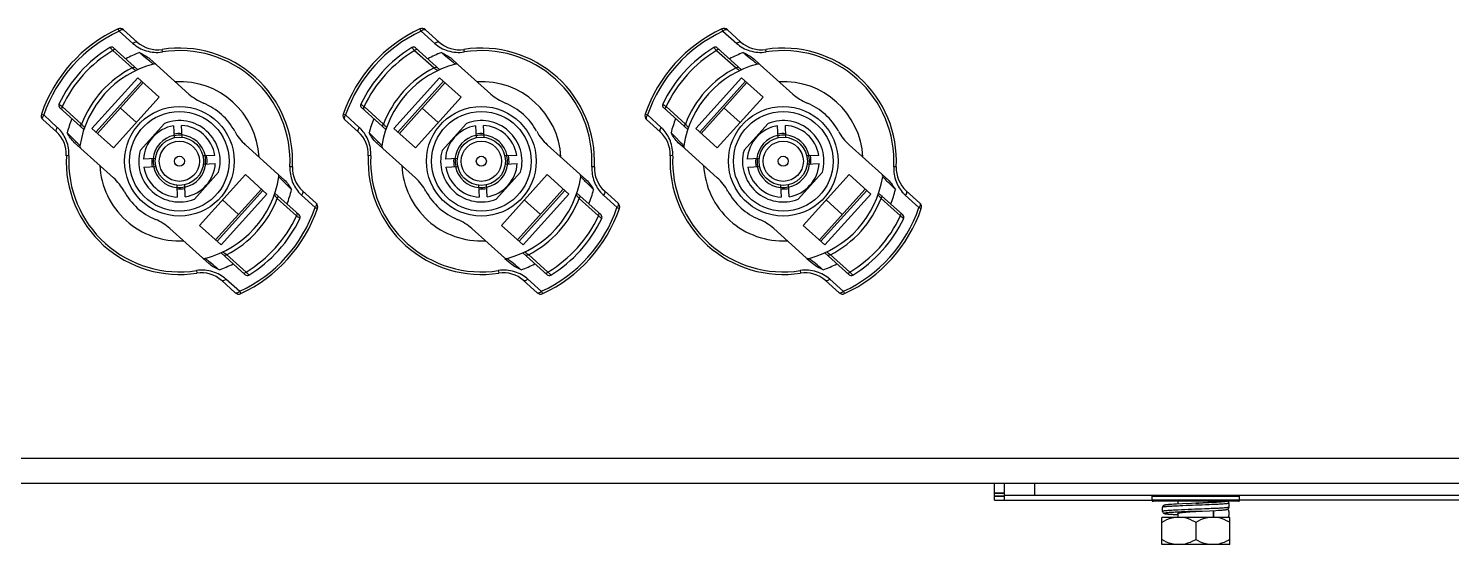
# Model space of a CAD drawing. Header units: millimetres. Extents: x 10297564 to 11610295, y -9287743 to -8409454.
# Drawn here: x 10485332 to 10488169, y -9077840 to -9076811 of the extents above; entities that cross this region are included whole.
import ezdxf

# ---------------------------------------------------------------- set-up
doc = ezdxf.new("R2010")
doc.units = ezdxf.units.MM
doc.header["$LTSCALE"] = 100
doc.layers.add('-0', color=7, linetype='Continuous')

# ---------------------------------------------------------------- blocks, each defined once
blk = doc.blocks.new('인버터 외형도')
at = {"layer": '-0', "linetype": 'Continuous'}
for p, q in [((87278.8, 53531), (87277.3, 53534.4)), ((87278.8, 53531), (87299.5, 53512.7)), ((87305.9, 53514.8), (87285.5, 53533.1)), ((87730.3, 53531), (87728.7, 53534.4)), ((87730.3, 53531), (87750.9, 53512.7)), ((87757.3, 53514.8), (87736.9, 53533.1)), ((88181.8, 53531), (88180.2, 53534.4)), ((88181.8, 53531), (88202.4, 53512.7)), ((88208.8, 53514.8), (88188.4, 53533.1)), ((87269.3, 53502.1), (87298.5, 53476.1)), ((87306.8, 53473.4), (87270.5, 53506.1)), ((87343.6, 53500), (87343, 53503.7)), ((87720.8, 53502.1), (87750, 53476.1)), ((87758.3, 53473.4), (87722, 53506.1)), ((87795.1, 53500), (87794.5, 53503.7)), ((88172.3, 53502.1), (88201.5, 53476.1)), ((88209.7, 53473.4), (88173.4, 53506.1)), ((88246.5, 53500), (88246, 53503.7)), ((87333.6, 53481.7), (87324.9, 53489.5)), ((87334.6, 53480.8), (87383.3, 53437)), ((87785.1, 53481.7), (87776.4, 53489.5)), ((87786, 53480.8), (87834.7, 53437)), ((88236.6, 53481.7), (88227.9, 53489.5)), ((88237.5, 53480.8), (88286.2, 53437)), ((87306.6, 53461.4), (87238.1, 53385.4)), ((87306.6, 53461.4), (87338.9, 53432.3)), ((87758.1, 53461.4), (87689.6, 53385.4)), ((87758.1, 53461.4), (87790.4, 53432.3)), ((88209.6, 53461.4), (88141.1, 53385.4)), ((88209.6, 53461.4), (88241.9, 53432.3)), ((87312.6, 53456), (87244.1, 53380)), ((87314.9, 53454), (87246.4, 53377.9)), ((87764.1, 53456), (87695.6, 53380)), ((87766.4, 53454), (87697.9, 53377.9)), ((88215.5, 53456), (88147.1, 53380)), ((88217.8, 53454), (88149.4, 53377.9)), ((87226.2, 53384), (87189.9, 53416.6)), ((87222.7, 53391.9), (87193.8, 53418.2)), ((87338.9, 53432.3), (87270.5, 53356.3)), ((87677.7, 53384), (87641.4, 53416.6)), ((87674.2, 53391.9), (87645.2, 53418.2)), ((87790.4, 53432.3), (87721.9, 53356.3)), ((88129.2, 53384), (88092.9, 53416.6)), ((88125.6, 53391.9), (88096.7, 53418.2)), ((88241.9, 53432.3), (88173.4, 53356.3)), ((87162.5, 53407), (87166.1, 53405.8)), ((87164.6, 53398.9), (87185, 53380.5)), ((87186.4, 53387.1), (87166.1, 53405.8)), ((87280.7, 53415.9), (87304.7, 53394.3)), ((87614, 53407), (87617.6, 53405.8)), ((87616.1, 53398.9), (87636.5, 53380.5)), ((87637.9, 53387.1), (87617.6, 53405.8)), ((87732.1, 53415.9), (87756.2, 53394.3)), ((88065.5, 53407), (88069, 53405.8)), ((88067.6, 53398.9), (88088, 53380.5)), ((88089.4, 53387.1), (88069, 53405.8)), ((88183.6, 53415.9), (88207.6, 53394.3)), ((87270.5, 53356.3), (87238.1, 53385.4)), ((87310.3, 53352.7), (87346.7, 53393.1)), ((87360.2, 53389.4), (87361.2, 53371.4)), ((87373.2, 53372), (87372.2, 53390.1)), ((87721.9, 53356.3), (87689.6, 53385.4)), ((87761.8, 53352.7), (87798.1, 53393.1)), ((87811.7, 53389.4), (87812.6, 53371.4)), ((87824.6, 53372), (87823.7, 53390.1)), ((88173.4, 53356.3), (88141.1, 53385.4)), ((88213.2, 53352.7), (88249.6, 53393.1)), ((88263.1, 53389.4), (88264.1, 53371.4)), ((88276.1, 53372), (88275.2, 53390.1)), ((87220.8, 53356.5), (87212.1, 53364.2)), ((87221.8, 53355.6), (87270.5, 53311.7)), ((87516.3, 53317.2), (87467.6, 53361.1)), ((87672.2, 53356.5), (87663.6, 53364.2)), ((87673.2, 53355.6), (87721.9, 53311.7)), ((87967.7, 53317.2), (87919, 53361.1)), ((88123.7, 53356.5), (88115.1, 53364.2)), ((88124.7, 53355.6), (88173.4, 53311.7)), ((88419.2, 53317.2), (88370.5, 53361.1)), ((87203.7, 53344.6), (87199.9, 53344.8)), ((87333.4, 53340.6), (87315.4, 53339.6)), ((87422, 53345.2), (87404, 53344.3)), ((87404.6, 53332.2), (87422.7, 53333.2)), ((87655.1, 53344.6), (87651.4, 53344.8)), ((87784.9, 53340.6), (87766.8, 53339.6)), ((87873.5, 53345.2), (87855.4, 53344.3)), ((87856.1, 53332.2), (87874.1, 53333.2)), ((88106.6, 53344.6), (88102.9, 53344.8)), ((88236.4, 53340.6), (88218.3, 53339.6)), ((88325, 53345.2), (88306.9, 53344.3)), ((88307.5, 53332.2), (88325.6, 53333.2)), ((87316, 53327.6), (87334.1, 53328.5)), ((87427.7, 53320.1), (87391.4, 53279.7)), ((87399.1, 53240.5), (87467.6, 53316.5)), ((87467.6, 53316.5), (87499.9, 53287.4)), ((87517.3, 53316.3), (87525.9, 53308.5)), ((87538.1, 53328), (87534.4, 53328.2)), ((87767.5, 53327.6), (87785.5, 53328.5)), ((87879.2, 53320.1), (87842.8, 53279.7)), ((87850.6, 53240.5), (87919, 53316.5)), ((87919, 53316.5), (87951.4, 53287.4)), ((87968.7, 53316.3), (87977.4, 53308.5)), ((87989.6, 53328), (87985.8, 53328.2)), ((88218.9, 53327.6), (88237, 53328.5)), ((88330.7, 53320.1), (88294.3, 53279.7)), ((88302, 53240.5), (88370.5, 53316.5)), ((88370.5, 53316.5), (88402.8, 53287.4)), ((88420.2, 53316.3), (88428.8, 53308.5)), ((88441, 53328), (88437.3, 53328.2)), ((87364.9, 53300.8), (87365.8, 53282.7)), ((87377.8, 53283.4), (87376.9, 53301.4)), ((87423.1, 53218.8), (87491.6, 53294.9)), ((87425.4, 53216.7), (87493.9, 53292.8)), ((87573.4, 53273.9), (87553, 53292.2)), ((87816.3, 53300.8), (87817.3, 53282.7)), ((87829.3, 53283.4), (87828.3, 53301.4)), ((87874.6, 53218.8), (87943.1, 53294.9)), ((87876.9, 53216.7), (87945.4, 53292.8)), ((88024.9, 53273.9), (88004.5, 53292.2)), ((88267.8, 53300.8), (88268.7, 53282.7)), ((88280.8, 53283.4), (88279.8, 53301.4)), ((88326.1, 53218.8), (88394.5, 53294.9)), ((88328.4, 53216.7), (88396.8, 53292.8)), ((88476.4, 53273.9), (88455.9, 53292.2)), ((87499.9, 53287.4), (87431.4, 53211.4)), ((87457.4, 53256.8), (87433.3, 53278.5)), ((87548.1, 53256.2), (87511.8, 53288.8)), ((87515.3, 53280.9), (87544.3, 53254.6)), ((87551.6, 53285.6), (87571.9, 53267)), ((87951.4, 53287.4), (87882.9, 53211.4)), ((87908.8, 53256.8), (87884.8, 53278.5)), ((87999.6, 53256.2), (87963.3, 53288.8)), ((87966.8, 53280.9), (87995.7, 53254.6)), ((88003.1, 53285.6), (88023.4, 53267)), ((88402.8, 53287.4), (88334.4, 53211.4)), ((88360.3, 53256.8), (88336.3, 53278.5)), ((88451, 53256.2), (88414.7, 53288.8)), ((88418.3, 53280.9), (88447.2, 53254.6)), ((88454.5, 53285.6), (88474.9, 53267)), ((87354.8, 53235.8), (87403.5, 53192)), ((87431.4, 53211.4), (87399.1, 53240.5)), ((87806.2, 53235.8), (87855, 53192)), ((87882.9, 53211.4), (87850.6, 53240.5)), ((88257.7, 53235.8), (88306.4, 53192)), ((88334.4, 53211.4), (88302, 53240.5)), ((87404.4, 53191.1), (87413.1, 53183.3)), ((87467.5, 53166.7), (87431.2, 53199.4)), ((87468.7, 53170.7), (87439.5, 53196.7)), ((87855.9, 53191.1), (87864.6, 53183.3)), ((87919, 53166.7), (87882.7, 53199.4)), ((87920.2, 53170.7), (87891, 53196.7)), ((88307.3, 53191.1), (88316.1, 53183.3)), ((88370.5, 53166.7), (88334.2, 53199.4)), ((88371.6, 53170.7), (88342.4, 53196.7)), ((87394.4, 53172.8), (87395, 53169.1)), ((87845.9, 53172.8), (87846.5, 53169.1)), ((88297.4, 53172.8), (88298, 53169.1)), ((87432.2, 53158), (87452.6, 53139.7)), ((87459.2, 53141.8), (87438.6, 53160.1)), ((87459.2, 53141.8), (87460.8, 53138.4)), ((87883.6, 53158), (87904, 53139.7)), ((87910.7, 53141.8), (87890, 53160.1)), ((87910.7, 53141.8), (87912.2, 53138.4)), ((88335.1, 53158), (88355.5, 53139.7)), ((88362.1, 53141.8), (88341.5, 53160.1)), ((88362.1, 53141.8), (88363.7, 53138.4)), ((86344.3, 52892.5), (98066.6, 52892.5)), ((86344.2, 52854.8), (98084.1, 52854.8)), ((88588, 52829.2), (88588, 52854.8)), ((88603, 52829.2), (88603, 52854.8)), ((88648.2, 52836.8), (88648.2, 52854.8)), ((88603, 52839.8), (88588, 52839.8)), ((88588, 52839.8), (88603, 52839.8)), ((88603, 52835.3), (88588, 52835.3)), ((88588, 52835.3), (88603, 52835.3)), ((88588, 52829.2), (88823.5, 52829.2)), ((88603, 52836.8), (96082.4, 52836.8)), ((88823.5, 52829.2), (88823.5, 52835.3)), ((88823.5, 52835.3), (88954.4, 52835.3)), ((88954.4, 52829.2), (88823.5, 52829.2)), ((88952.9, 52827.7), (88825, 52827.7)), ((88853.1, 52823.1), (88850.4, 52822.9)), ((88856.3, 52823.3), (88853.1, 52823.1)), ((88860, 52823.5), (88856.3, 52823.3)), ((88868.9, 52823.9), (88860, 52823.5)), ((88865, 52820.8), (88862.5, 52820.7)), ((88862.6, 52823.6), (88862.6, 52827.7)), ((88882.6, 52824.5), (88868.9, 52823.9)), ((88889, 52824.8), (88882.6, 52824.5)), ((88889, 52824.8), (88889, 52824.8)), ((88889, 52824.8), (88889, 52824.8)), ((88915.3, 52827.4), (88915.3, 52827.7)), ((88938.5, 52824.7), (88938.5, 52818.7)), ((88954.4, 52829.2), (88954.4, 52835.3)), ((92284.8, 52829.2), (88954.4, 52829.2)), ((88838.2, 52763), (88838.2, 52803.7)), ((88939.8, 52803.7), (88838.2, 52803.7)), ((88839.4, 52819.3), (88839.3, 52818.8)), ((88839.3, 52818.8), (88839.3, 52818.7)), ((88839.3, 52812.7), (88839.3, 52818.7)), ((88839.3, 52812.7), (88839.3, 52812.6)), ((88842.1, 52809.5), (88842.9, 52809.3)), ((88855.2, 52808.2), (88858.8, 52808)), ((88858.8, 52808), (88862.6, 52807.8)), ((88862.6, 52803.7), (88862.6, 52810.1)), ((88888.9, 52812.7), (88889, 52812.7)), ((88898.5, 52813.2), (88909.5, 52813.6)), ((88909.5, 52813.6), (88918.7, 52814.1)), ((88915.3, 52803.7), (88915.3, 52813.9)), ((88915.5, 52803.9), (88915.3, 52804)), ((88916, 52803.7), (88916, 52814)), ((88918.7, 52814.1), (88922.5, 52814.3)), ((88922.5, 52814.3), (88925.8, 52814.5)), ((88938.5, 52812.7), (88938.5, 52806.7)), ((88939.8, 52763), (88939.8, 52803.7)), ((88889, 52796.2), (88889, 52770.5)), ((88939.8, 52763), (88838.2, 52763))]:
    blk.add_line(p, q, dxfattribs=at)
for points in [[(88850.4, 52822.9), (88849.3, 52822.8), (88848.2, 52822.7), (88847.2, 52822.6), (88846.3, 52822.6), (88845.6, 52822.5), (88844.8, 52822.4), (88844.2, 52822.3), (88843.6, 52822.2), (88843.1, 52822.1), (88842.7, 52822.1), (88842.3, 52822), (88841.9, 52821.9), (88841.4, 52821.7), (88841, 52821.5), (88840.4, 52821), (88839.7, 52820.3), (88839.4, 52819.3)], [(88839.3, 52812.6), (88839.5, 52811.6), (88840, 52810.7), (88840.7, 52810.1), (88841.2, 52809.8), (88841.6, 52809.6), (88842.1, 52809.5)], [(88842.9, 52809.3), (88843.4, 52809.2), (88843.9, 52809.1), (88844.5, 52809.1), (88845.2, 52809), (88845.9, 52808.9), (88846.7, 52808.8), (88847.6, 52808.7), (88848.6, 52808.6), (88849.7, 52808.6), (88850.9, 52808.5), (88852.3, 52808.4), (88855.2, 52808.2)], [(88888.9, 52812.7), (88889.4, 52812.8), (88898.5, 52813.2)], [(88925.8, 52814.5), (88927.3, 52814.6), (88928.6, 52814.7), (88929.8, 52814.8), (88930.9, 52814.9), (88931.9, 52815), (88932.8, 52815.1), (88933.6, 52815.2), (88934.3, 52815.3), (88934.9, 52815.4), (88935.4, 52815.5), (88935.9, 52815.6)], [(88935.9, 52815.6), (88936.3, 52815.8), (88936.9, 52816), (88937.3, 52816.3)]]:
    blk.add_lwpolyline(points, dxfattribs=at)
for centre, radius in [((87369, 53336.4), 82), ((87820.5, 53336.4), 82), ((88272, 53336.4), 82), ((87369, 53336.4), 74.5), ((87820.5, 53336.4), 74.5), ((88272, 53336.4), 74.5), ((87369, 53336.4), 36.1), ((87369, 53336.4), 30.1), ((87820.5, 53336.4), 36.1), ((87820.5, 53336.4), 30.1), ((88272, 53336.4), 36.1), ((88272, 53336.4), 30.1), ((87369, 53336.4), 7.52), ((87820.5, 53336.4), 7.52), ((88272, 53336.4), 7.52)]:
    blk.add_circle(centre, radius, dxfattribs=at)
for centre, radius, start, end in [((87369, 53336.4), 218.2, 114.8676, 161.1324), ((87369, 53336.4), 214.4, 114.8689, 161.1314), ((87280.4, 53527.5), 7.52, 48, 114.8676), ((87288.8, 53520.1), 14.8, 129.2962, 132.6551), ((87820.5, 53336.4), 218.2, 114.8676, 161.1324), ((87820.5, 53336.4), 214.4, 114.8689, 161.1314), ((87731.9, 53527.5), 7.52, 48, 114.8676), ((87740.3, 53520.1), 14.8, 129.2962, 132.6551), ((88272, 53336.4), 218.2, 114.8676, 161.1324), ((88272, 53336.4), 214.4, 114.8689, 161.1314), ((88183.4, 53527.5), 7.52, 48, 114.8676), ((88191.8, 53520.1), 14.8, 129.2962, 132.6551), ((87369, 53336.4), 199.4, 121.3985, 154.6015), ((87369, 53336.4), 193.4, 121.0224, 154.9776), ((87267.5, 53502.7), 4.51, 48, 121.3985), ((87491.7, 53713.8), 307, 223.1811, 223.591), ((87336.1, 53548.3), 45.1, 228, 278.8333), ((87369, 53336.4), 169.3, 357.1667, 98.8333), ((87369, 53336.4), 165.5, 357.1676, 98.833), ((87820.5, 53336.4), 199.4, 121.3985, 154.6015), ((87820.5, 53336.4), 193.4, 121.0224, 154.9776), ((87719, 53502.7), 4.51, 48, 121.3985), ((87943.1, 53713.8), 307, 223.1811, 223.591), ((87787.6, 53548.3), 45.1, 228, 278.8333), ((87820.5, 53336.4), 169.3, 357.1667, 98.8333), ((87820.5, 53336.4), 165.5, 357.1676, 98.833), ((88272, 53336.4), 199.4, 121.3985, 154.6015), ((88272, 53336.4), 193.4, 121.0224, 154.9776), ((88170.4, 53502.7), 4.51, 48, 121.3985), ((88394.6, 53713.8), 307, 223.1811, 223.591), ((88239, 53548.3), 45.1, 228, 278.8333), ((88272, 53336.4), 169.3, 357.1667, 98.8333), ((88272, 53336.4), 165.5, 357.1676, 98.833), ((87369, 53336.4), 150.5, 104.8802, 171.1198), ((87369, 53336.4), 173.1, 110.1614, 117.5973), ((87331.5, 53477.5), 4.51, 48, 104.8802), ((87336.8, 53539.2), 39.9, 279.4384, 279.8667), ((87820.5, 53336.4), 150.5, 104.8802, 171.1198), ((87820.5, 53336.4), 173.1, 110.1614, 117.5973), ((87783, 53477.5), 4.51, 48, 104.8802), ((87788.2, 53539.2), 39.9, 279.4384, 279.8667), ((88272, 53336.4), 150.5, 104.8802, 171.1198), ((88272, 53336.4), 173.1, 110.1614, 117.5973), ((88234.5, 53477.5), 4.51, 48, 104.8802), ((88239.7, 53539.2), 39.9, 279.4384, 279.8667), ((87369, 53336.4), 156.5, 116.7696, 159.2301), ((87498.6, 53744.4), 334.6, 233.8075, 233.9317), ((87820.5, 53336.4), 156.5, 116.7696, 159.2301), ((87950, 53744.4), 334.6, 233.8075, 233.9317), ((88272, 53336.4), 156.5, 116.7696, 159.2301), ((88401.5, 53744.4), 334.6, 233.8075, 233.9317), ((87369, 53336.4), 119.2, 3, 93), ((87820.5, 53336.4), 119.2, 3, 93), ((88272, 53336.4), 119.2, 3, 93), ((87193, 53420), 4.51, 154.6015, 228), ((87007.8, 53176.6), 304.9, 52.4084, 52.821), ((87433.6, 53492.9), 75.2, 228, 247.5718), ((87369, 53336.4), 94.1, 28.4282, 67.5718), ((87644.4, 53420), 4.51, 154.6015, 228), ((87459.2, 53176.6), 304.9, 52.4084, 52.821), ((87885.1, 53492.9), 75.2, 228, 247.5718), ((87820.5, 53336.4), 94.1, 28.4282, 67.5718), ((88095.9, 53420), 4.51, 154.6015, 228), ((87910.7, 53176.6), 304.9, 52.4084, 52.821), ((88336.5, 53492.9), 75.2, 228, 247.5718), ((88272, 53336.4), 94.1, 28.4282, 67.5718), ((87169.7, 53404.5), 7.52, 161.1324, 228), ((87177.9, 53397), 14.7, 143.3433, 146.7073), ((87369, 53336.4), 173.1, 158.4027, 165.8386), ((87369, 53336.4), 60.9, 344.4836, 111.5164), ((87621.1, 53404.5), 7.52, 161.1324, 228), ((87629.4, 53397), 14.7, 143.3433, 146.7073), ((87820.5, 53336.4), 173.1, 158.4027, 165.8386), ((87820.5, 53336.4), 60.9, 344.4836, 111.5164), ((88072.6, 53404.5), 7.52, 161.1324, 228), ((88080.8, 53397), 14.7, 143.3433, 146.7073), ((88272, 53336.4), 173.1, 158.4027, 165.8386), ((88272, 53336.4), 60.9, 344.4836, 111.5164), ((87154.8, 53347), 45.1, 357.1667, 48), ((87132.4, 53330.9), 78, 43.2552, 46.1552), ((86978.2, 53166.2), 332.7, 42.0688, 42.1936), ((87369, 53336.4), 53.8, 99.4302, 176.5698), ((87369, 53336.4), 39.6, 101.7342, 174.2658), ((87369, 53336.4), 41.4, 84.6364, 101.3636), ((87369, 53336.4), 39.1, 84.2461, 101.7539), ((87369, 53336.4), 53.8, 9.4302, 86.5698), ((87369, 53336.4), 39.6, 11.7342, 84.2658), ((87517.9, 53417), 75.2, 208.4282, 228), ((87606.3, 53347), 45.1, 357.1667, 48), ((87583.9, 53330.9), 78, 43.2552, 46.1552), ((87429.7, 53166.2), 332.7, 42.0688, 42.1936), ((87820.5, 53336.4), 53.8, 99.4302, 176.5698), ((87820.5, 53336.4), 39.6, 101.7342, 174.2658), ((87820.5, 53336.4), 41.4, 84.6364, 101.3636), ((87820.5, 53336.4), 39.1, 84.2461, 101.7539), ((87820.5, 53336.4), 53.8, 9.4302, 86.5698), ((87820.5, 53336.4), 39.6, 11.7342, 84.2658), ((87969.4, 53417), 75.2, 208.4282, 228), ((88057.8, 53347), 45.1, 357.1667, 48), ((88035.4, 53330.9), 78, 43.2552, 46.1552), ((87881.2, 53166.2), 332.7, 42.0688, 42.1936), ((88272, 53336.4), 53.8, 99.4302, 176.5698), ((88272, 53336.4), 39.6, 101.7342, 174.2658), ((88272, 53336.4), 41.4, 84.6364, 101.3636), ((88272, 53336.4), 39.1, 84.2461, 101.7539), ((88272, 53336.4), 53.8, 9.4302, 86.5698), ((88272, 53336.4), 39.6, 11.7342, 84.2658), ((88420.8, 53417), 75.2, 208.4282, 228), ((87224.8, 53358.9), 4.51, 171.1198, 228), ((87676.3, 53358.9), 4.51, 171.1198, 228), ((88127.7, 53358.9), 4.51, 171.1198, 228), ((87369, 53336.4), 169.3, 177.1667, 278.8333), ((87369, 53336.4), 165.5, 177.1676, 278.833), ((87162.3, 53347.3), 41.5, 356.2133, 356.6341), ((87369, 53336.4), 60.9, 164.4836, 291.5164), ((87369, 53336.4), 41.4, 174.6364, 191.3636), ((87369, 53336.4), 39.1, 174.2461, 191.7539), ((87369, 53336.4), 39.6, 281.7342, 354.2658), ((87369, 53336.4), 53.8, 279.4302, 356.5698), ((87369, 53336.4), 39.1, 354.2461, 11.7539), ((87369, 53336.4), 41.4, 354.6364, 11.3636), ((87820.5, 53336.4), 169.3, 177.1667, 278.8333), ((87820.5, 53336.4), 165.5, 177.1676, 278.833), ((87613.8, 53347.3), 41.5, 356.2133, 356.6341), ((87820.5, 53336.4), 60.9, 164.4836, 291.5164), ((87820.5, 53336.4), 41.4, 174.6364, 191.3636), ((87820.5, 53336.4), 39.1, 174.2461, 191.7539), ((87820.5, 53336.4), 39.6, 281.7342, 354.2658), ((87820.5, 53336.4), 53.8, 279.4302, 356.5698), ((87820.5, 53336.4), 39.1, 354.2461, 11.7539), ((87820.5, 53336.4), 41.4, 354.6364, 11.3636), ((88272, 53336.4), 169.3, 177.1667, 278.8333), ((88272, 53336.4), 165.5, 177.1676, 278.833), ((88065.2, 53347.3), 41.5, 356.2133, 356.6341), ((88272, 53336.4), 60.9, 164.4836, 291.5164), ((88272, 53336.4), 41.4, 174.6364, 191.3636), ((88272, 53336.4), 39.1, 174.2461, 191.7539), ((88272, 53336.4), 39.6, 281.7342, 354.2658), ((88272, 53336.4), 53.8, 279.4302, 356.5698), ((88272, 53336.4), 39.1, 354.2461, 11.7539), ((88272, 53336.4), 41.4, 354.6364, 11.3636), ((87369, 53336.4), 119.2, 183, 273), ((87220.1, 53255.8), 75.2, 28.4282, 48), ((87369, 53336.4), 53.8, 189.4302, 266.5698), ((87369, 53336.4), 39.6, 191.7342, 264.2658), ((87369, 53336.4), 150.5, 284.8802, 351.1198), ((87513.2, 53313.9), 4.51, 351.1198, 48), ((87575.8, 53325.5), 41.6, 176.2191, 176.6393), ((87583.2, 53325.8), 45.1, 177.1667, 228), ((87820.5, 53336.4), 119.2, 183, 273), ((87671.6, 53255.8), 75.2, 28.4282, 48), ((87820.5, 53336.4), 53.8, 189.4302, 266.5698), ((87820.5, 53336.4), 39.6, 191.7342, 264.2658), ((87820.5, 53336.4), 150.5, 284.8802, 351.1198), ((87964.7, 53313.9), 4.51, 351.1198, 48), ((88027.3, 53325.5), 41.6, 176.2191, 176.6393), ((88034.7, 53325.8), 45.1, 177.1667, 228), ((88272, 53336.4), 119.2, 183, 273), ((88123.1, 53255.8), 75.2, 28.4282, 48), ((88272, 53336.4), 53.8, 189.4302, 266.5698), ((88272, 53336.4), 39.6, 191.7342, 264.2658), ((88272, 53336.4), 150.5, 284.8802, 351.1198), ((88416.2, 53313.9), 4.51, 351.1198, 48), ((88478.8, 53325.5), 41.6, 176.2191, 176.6393), ((88486.1, 53325.8), 45.1, 177.1667, 228), ((87369, 53336.4), 94.1, 208.4282, 247.5718), ((87369, 53336.4), 39.1, 264.2461, 281.7539), ((87369, 53336.4), 41.4, 264.6364, 281.3636), ((87369, 53336.4), 173.1, 338.4027, 345.8386), ((87820.5, 53336.4), 94.1, 208.4282, 247.5718), ((87820.5, 53336.4), 39.1, 264.2461, 281.7539), ((87820.5, 53336.4), 41.4, 264.6364, 281.3636), ((87820.5, 53336.4), 173.1, 338.4027, 345.8386), ((88272, 53336.4), 94.1, 208.4282, 247.5718), ((88272, 53336.4), 39.1, 264.2461, 281.7539), ((88272, 53336.4), 41.4, 264.6364, 281.3636), ((88272, 53336.4), 173.1, 338.4027, 345.8386), ((87369, 53336.4), 156.5, 296.7696, 339.2301), ((87759.8, 53506.6), 332.7, 222.0688, 222.1936), ((87605.6, 53341.9), 78, 223.2553, 226.1555), ((87560.4, 53275.6), 14.4, 323.3235, 326.803), ((87568.4, 53268.3), 7.52, 341.1324, 48), ((87820.5, 53336.4), 156.5, 296.7696, 339.2301), ((88211.3, 53506.6), 332.7, 222.0688, 222.1936), ((88057.1, 53341.9), 78, 223.2553, 226.1555), ((88011.9, 53275.6), 14.4, 323.3235, 326.803), ((88019.9, 53268.3), 7.52, 341.1324, 48), ((88272, 53336.4), 156.5, 296.7696, 339.2301), ((88662.7, 53506.6), 332.7, 222.0688, 222.1936), ((88508.5, 53341.9), 78, 223.2553, 226.1555), ((88463.3, 53275.6), 14.4, 323.3235, 326.803), ((88471.3, 53268.3), 7.52, 341.1324, 48), ((87304.4, 53179.9), 75.2, 48, 67.5718), ((87369, 53336.4), 214.4, 294.8685, 341.1312), ((87369, 53336.4), 218.2, 294.8676, 341.1324), ((87369, 53336.4), 193.4, 301.0224, 334.9776), ((87369, 53336.4), 199.4, 301.3985, 334.6015), ((87730.3, 53496.2), 304.9, 232.4084, 232.821), ((87545.1, 53252.8), 4.51, 334.6015, 48), ((87755.9, 53179.9), 75.2, 48, 67.5718), ((87820.5, 53336.4), 214.4, 294.8685, 341.1312), ((87820.5, 53336.4), 218.2, 294.8676, 341.1324), ((87820.5, 53336.4), 193.4, 301.0224, 334.9776), ((87820.5, 53336.4), 199.4, 301.3985, 334.6015), ((88181.7, 53496.2), 304.9, 232.4084, 232.821), ((87996.5, 53252.8), 4.51, 334.6015, 48), ((88207.4, 53179.9), 75.2, 48, 67.5718), ((88272, 53336.4), 214.4, 294.8685, 341.1312), ((88272, 53336.4), 218.2, 294.8676, 341.1324), ((88272, 53336.4), 193.4, 301.0224, 334.9776), ((88272, 53336.4), 199.4, 301.3985, 334.6015), ((88633.2, 53496.2), 304.9, 232.4084, 232.821), ((88448, 53252.8), 4.51, 334.6015, 48), ((87406.5, 53195.3), 4.51, 228, 284.8802), ((87369, 53336.4), 173.1, 290.1614, 297.5973), ((87239.5, 52928.4), 334.6, 53.8075, 53.9317), ((87858, 53195.3), 4.51, 228, 284.8802), ((87820.5, 53336.4), 173.1, 290.1614, 297.5973), ((87690.9, 52928.4), 334.6, 53.8075, 53.9317), ((88309.4, 53195.3), 4.51, 228, 284.8802), ((88272, 53336.4), 173.1, 290.1614, 297.5973), ((88142.4, 52928.4), 334.6, 53.8075, 53.9317), ((87401.3, 53133.5), 39.9, 99.4331, 99.8608), ((87401.9, 53124.5), 45.1, 48, 98.8333), ((87470.5, 53170.1), 4.51, 228, 301.3985), ((87246.4, 52959), 307, 43.1811, 43.591), ((87852.7, 53133.5), 39.9, 99.4331, 99.8608), ((87853.4, 53124.5), 45.1, 48, 98.8333), ((87922, 53170.1), 4.51, 228, 301.3985), ((87697.8, 52959), 307, 43.1811, 43.591), ((88304.2, 53133.5), 39.9, 99.4331, 99.8608), ((88304.9, 53124.5), 45.1, 48, 98.8333), ((88373.5, 53170.1), 4.51, 228, 301.3985), ((88149.3, 52959), 307, 43.1811, 43.591), ((87449.2, 53152.7), 14.8, 309.2931, 312.647), ((87900.7, 53152.7), 14.8, 309.2931, 312.647), ((88352.1, 53152.7), 14.8, 309.2931, 312.647), ((87457.6, 53145.2), 7.52, 228, 294.8676), ((87909.1, 53145.2), 7.52, 228, 294.8676), ((88360.6, 53145.2), 7.52, 228, 294.8676), ((88825, 52835.3), 1.5, 90, 180), ((88825, 52829.2), 1.5, 180, 270), ((88935.5, 52824.7), 3.01, 359.9334, 89.9312), ((88952.9, 52835.3), 1.5, 0, 90), ((88952.9, 52829.2), 1.5, 270, 0), ((88839.4, 52818.7), 0.0774, 171.3544, 178.9066), ((88935.5, 52806.7), 3.01, 270.0688, 0.0666), ((88935.5, 52818.7), 3.01, 306.2248, 0.0186), ((88935.5, 52812.7), 3.01, 359.9814, 53.7805)]:
    blk.add_arc(centre, radius, start, end, dxfattribs=at)
for points, knots in [([(87279.5, 53531.5), (87280, 53532), (87281.6, 53533.2), (87284.4, 53534.1), (87285.5, 53533.1)], [0, 0, 0, 0, 0.338702, 1, 1, 1, 1]), ([(87731, 53531.5), (87731.5, 53532), (87733.1, 53533.2), (87735.9, 53534.1), (87736.9, 53533.1)], [0, 0, 0, 0, 0.338702, 1, 1, 1, 1]), ([(88182.4, 53531.5), (88183, 53532), (88184.6, 53533.2), (88187.3, 53534.1), (88188.4, 53533.1)], [0, 0, 0, 0, 0.338702, 1, 1, 1, 1]), ([(87267.8, 53503.7), (87267.4, 53504.1), (87266.8, 53504.8), (87266, 53505.8), (87265.4, 53506.1), (87265.2, 53506.6), (87265.1, 53506.6)], [0, 0, 0, 0, 0.424919, 0.740108, 0.93407, 1, 1, 1, 1]), ([(87273.8, 53503.2), (87273.5, 53503.4), (87272, 53504), (87270.3, 53503), (87269.3, 53502.1)], [0, 0, 0, 0, 0.196664, 1, 1, 1, 1]), ([(87299.5, 53512.7), (87300, 53513.2), (87301.7, 53514.5), (87304.7, 53515.8), (87305.9, 53514.8)], [0, 0, 0, 0, 0.332084, 1, 1, 1, 1]), ([(87299.5, 53512.7), (87302.3, 53510.3), (87308.5, 53505.7), (87323, 53499.7), (87335.4, 53498.6), (87343.3, 53499.9)], [0, 0, 0, 0, 0.238069, 0.484653, 1, 1, 1, 1]), ([(87719.3, 53503.7), (87718.9, 53504.1), (87718.3, 53504.8), (87717.4, 53505.8), (87716.9, 53506.1), (87716.7, 53506.6), (87716.6, 53506.6)], [0, 0, 0, 0, 0.424919, 0.740108, 0.93407, 1, 1, 1, 1]), ([(87725.2, 53503.2), (87725, 53503.4), (87723.4, 53504), (87721.8, 53503), (87720.8, 53502.1)], [0, 0, 0, 0, 0.196664, 1, 1, 1, 1]), ([(87750.9, 53512.7), (87751.5, 53513.2), (87753.2, 53514.5), (87756.2, 53515.8), (87757.3, 53514.8)], [0, 0, 0, 0, 0.332084, 1, 1, 1, 1]), ([(87750.9, 53512.7), (87753.8, 53510.3), (87759.9, 53505.7), (87774.4, 53499.7), (87786.8, 53498.6), (87794.8, 53499.9)], [0, 0, 0, 0, 0.238069, 0.484653, 1, 1, 1, 1]), ([(88170.8, 53503.7), (88170.4, 53504.1), (88169.7, 53504.8), (88168.9, 53505.8), (88168.3, 53506.1), (88168.1, 53506.6), (88168.1, 53506.6)], [0, 0, 0, 0, 0.424919, 0.740108, 0.93407, 1, 1, 1, 1]), ([(88176.7, 53503.2), (88176.5, 53503.4), (88174.9, 53504), (88173.2, 53503), (88172.3, 53502.1)], [0, 0, 0, 0, 0.196664, 1, 1, 1, 1]), ([(88202.4, 53512.7), (88203, 53513.2), (88204.6, 53514.5), (88207.7, 53515.8), (88208.8, 53514.8)], [0, 0, 0, 0, 0.332084, 1, 1, 1, 1]), ([(88202.4, 53512.7), (88205.2, 53510.3), (88211.4, 53505.7), (88225.9, 53499.7), (88238.3, 53498.6), (88246.2, 53499.9)], [0, 0, 0, 0, 0.238069, 0.484653, 1, 1, 1, 1]), ([(87309.4, 53498.9), (87310.7, 53497.8), (87315.3, 53494), (87320, 53490.2), (87323.4, 53487.5)], [0, 0, 0, 0, 0.281113, 1, 1, 1, 1]), ([(87323.4, 53487.5), (87324.3, 53486.7), (87326.1, 53485.4), (87328.2, 53483.4), (87329.6, 53482.7), (87330.2, 53481.8), (87330.4, 53481.8)], [0, 0, 0, 0, 0.416449, 0.733013, 0.931329, 1, 1, 1, 1]), ([(87760.8, 53498.9), (87762.2, 53497.8), (87766.8, 53494), (87771.5, 53490.2), (87774.8, 53487.5)], [0, 0, 0, 0, 0.281113, 1, 1, 1, 1]), ([(87774.8, 53487.5), (87775.8, 53486.7), (87777.5, 53485.4), (87779.7, 53483.4), (87781.1, 53482.7), (87781.6, 53481.8), (87781.8, 53481.8)], [0, 0, 0, 0, 0.416449, 0.733013, 0.931329, 1, 1, 1, 1]), ([(88212.3, 53498.9), (88213.6, 53497.8), (88218.3, 53494), (88222.9, 53490.2), (88226.3, 53487.5)], [0, 0, 0, 0, 0.281113, 1, 1, 1, 1]), ([(88226.3, 53487.5), (88227.3, 53486.7), (88229, 53485.4), (88231.1, 53483.4), (88232.6, 53482.7), (88233.1, 53481.8), (88233.3, 53481.8)], [0, 0, 0, 0, 0.416449, 0.733013, 0.931329, 1, 1, 1, 1]), ([(87298.5, 53476.1), (87298.9, 53476.4), (87300, 53477.3), (87302, 53477.7), (87302.8, 53477)], [0, 0, 0, 0, 0.312788, 1, 1, 1, 1]), ([(87301.6, 53473.9), (87302.2, 53473.5), (87302.9, 53472.8), (87303.8, 53472.4), (87304, 53472.1), (87304, 53472.1)], [0, 0, 0, 0, 0.736988, 0.932727, 1, 1, 1, 1]), ([(87750, 53476.1), (87750.4, 53476.4), (87751.5, 53477.3), (87753.5, 53477.7), (87754.2, 53477)], [0, 0, 0, 0, 0.312788, 1, 1, 1, 1]), ([(87753, 53473.9), (87753.6, 53473.5), (87754.4, 53472.8), (87755.2, 53472.4), (87755.5, 53472.1), (87755.5, 53472.1)], [0, 0, 0, 0, 0.736988, 0.932727, 1, 1, 1, 1]), ([(88201.5, 53476.1), (88201.8, 53476.4), (88203, 53477.3), (88205, 53477.7), (88205.7, 53477)], [0, 0, 0, 0, 0.312788, 1, 1, 1, 1]), ([(88204.5, 53473.9), (88205.1, 53473.5), (88205.9, 53472.8), (88206.7, 53472.4), (88206.9, 53472.1), (88207, 53472.1)], [0, 0, 0, 0, 0.736988, 0.932727, 1, 1, 1, 1]), ([(87188.9, 53421.9), (87188.9, 53421.8), (87189.4, 53421.7), (87189.7, 53421.2), (87190.8, 53420.5), (87191.6, 53419.9), (87192, 53419.5)], [0, 0, 0, 0, 0.065935, 0.259896, 0.575085, 1, 1, 1, 1]), ([(87193.8, 53418.2), (87193.5, 53417.8), (87192.7, 53416.5), (87192.4, 53414.4), (87193.2, 53413.7)], [0, 0, 0, 0, 0.318855, 1, 1, 1, 1]), ([(87640.4, 53421.9), (87640.3, 53421.8), (87640.8, 53421.7), (87641.2, 53421.2), (87642.3, 53420.5), (87643, 53419.9), (87643.5, 53419.5)], [0, 0, 0, 0, 0.065935, 0.259896, 0.575085, 1, 1, 1, 1]), ([(87645.2, 53418.2), (87644.9, 53417.8), (87644.1, 53416.5), (87643.9, 53414.4), (87644.7, 53413.7)], [0, 0, 0, 0, 0.318855, 1, 1, 1, 1]), ([(88091.8, 53421.9), (88091.8, 53421.8), (88092.3, 53421.7), (88092.7, 53421.2), (88093.8, 53420.5), (88094.5, 53419.9), (88095, 53419.5)], [0, 0, 0, 0, 0.065935, 0.259896, 0.575085, 1, 1, 1, 1]), ([(88096.7, 53418.2), (88096.4, 53417.8), (88095.6, 53416.5), (88095.3, 53414.4), (88096.1, 53413.7)], [0, 0, 0, 0, 0.318855, 1, 1, 1, 1]), ([(87165.6, 53405), (87165.2, 53404.4), (87164.2, 53402.7), (87163.6, 53399.9), (87164.6, 53398.9)], [0, 0, 0, 0, 0.338669, 1, 1, 1, 1]), ([(87617.1, 53405), (87616.7, 53404.4), (87615.7, 53402.7), (87615, 53399.9), (87616.1, 53398.9)], [0, 0, 0, 0, 0.338669, 1, 1, 1, 1]), ([(88068.5, 53405), (88068.1, 53404.4), (88067.1, 53402.7), (88066.5, 53399.9), (88067.6, 53398.9)], [0, 0, 0, 0, 0.338669, 1, 1, 1, 1]), ([(87186.4, 53387.1), (87186, 53386.5), (87184.8, 53384.7), (87183.9, 53381.6), (87185, 53380.5)], [0, 0, 0, 0, 0.332083, 1, 1, 1, 1]), ([(87203.7, 53344.9), (87204.1, 53352.2), (87201.7, 53366.8), (87194, 53379.3), (87189.2, 53384.3)], [0, 0, 0, 0, 0.515411, 1, 1, 1, 1]), ([(87214, 53366), (87213.1, 53366.9), (87208.9, 53371.2), (87204.5, 53375.4), (87201.2, 53378.7)], [0, 0, 0, 0, 0.214659, 1, 1, 1, 1]), ([(87222.2, 53387.6), (87222, 53387.8), (87221.2, 53389.2), (87222, 53390.9), (87222.7, 53391.9)], [0, 0, 0, 0, 0.191653, 1, 1, 1, 1]), ([(87227.2, 53386.8), (87227.2, 53386.9), (87226.9, 53387.1), (87226.5, 53387.9), (87225.7, 53388.6), (87225.2, 53389.1)], [0, 0, 0, 0, 0.067289, 0.263023, 1, 1, 1, 1]), ([(87637.9, 53387.1), (87637.5, 53386.5), (87636.3, 53384.7), (87635.4, 53381.6), (87636.5, 53380.5)], [0, 0, 0, 0, 0.332083, 1, 1, 1, 1]), ([(87655.2, 53344.9), (87655.6, 53352.2), (87653.2, 53366.8), (87645.4, 53379.3), (87640.7, 53384.3)], [0, 0, 0, 0, 0.515411, 1, 1, 1, 1]), ([(87665.5, 53366), (87664.6, 53366.9), (87660.3, 53371.2), (87656, 53375.4), (87652.7, 53378.7)], [0, 0, 0, 0, 0.214659, 1, 1, 1, 1]), ([(87673.7, 53387.6), (87673.5, 53387.8), (87672.7, 53389.2), (87673.5, 53390.9), (87674.2, 53391.9)], [0, 0, 0, 0, 0.191653, 1, 1, 1, 1]), ([(87678.7, 53386.8), (87678.7, 53386.9), (87678.4, 53387.1), (87677.9, 53387.9), (87677.2, 53388.6), (87676.7, 53389.1)], [0, 0, 0, 0, 0.067289, 0.263023, 1, 1, 1, 1]), ([(88089.4, 53387.1), (88088.9, 53386.5), (88087.8, 53384.7), (88086.8, 53381.6), (88088, 53380.5)], [0, 0, 0, 0, 0.332083, 1, 1, 1, 1]), ([(88106.6, 53344.9), (88107.1, 53352.2), (88104.7, 53366.8), (88096.9, 53379.3), (88092.2, 53384.3)], [0, 0, 0, 0, 0.515411, 1, 1, 1, 1]), ([(88117, 53366), (88116, 53366.9), (88111.8, 53371.2), (88107.5, 53375.4), (88104.2, 53378.7)], [0, 0, 0, 0, 0.214659, 1, 1, 1, 1]), ([(88125.2, 53387.6), (88124.9, 53387.8), (88124.2, 53389.2), (88124.9, 53390.9), (88125.6, 53391.9)], [0, 0, 0, 0, 0.191653, 1, 1, 1, 1]), ([(88130.2, 53386.8), (88130.2, 53386.9), (88129.8, 53387.1), (88129.4, 53387.9), (88128.6, 53388.6), (88128.1, 53389.1)], [0, 0, 0, 0, 0.067289, 0.263023, 1, 1, 1, 1]), ([(87220.3, 53359.6), (87220.4, 53359.8), (87219.4, 53360.3), (87218.5, 53361.6), (87216.4, 53363.5), (87214.9, 53365.1), (87214, 53366)], [0, 0, 0, 0, 0.068681, 0.266975, 0.583551, 1, 1, 1, 1]), ([(87671.8, 53359.6), (87671.8, 53359.8), (87670.9, 53360.3), (87670, 53361.6), (87667.8, 53363.5), (87666.4, 53365.1), (87665.5, 53366)], [0, 0, 0, 0, 0.068681, 0.266975, 0.583551, 1, 1, 1, 1]), ([(88123.3, 53359.6), (88123.3, 53359.8), (88122.3, 53360.3), (88121.5, 53361.6), (88119.3, 53363.5), (88117.8, 53365.1), (88117, 53366)], [0, 0, 0, 0, 0.068681, 0.266975, 0.583551, 1, 1, 1, 1]), ([(87517.7, 53313.2), (87517.7, 53313), (87518.6, 53312.5), (87519.5, 53311.2), (87521.7, 53309.3), (87523.1, 53307.7), (87524, 53306.8)], [0, 0, 0, 0, 0.068681, 0.266975, 0.583551, 1, 1, 1, 1]), ([(87534.3, 53327.9), (87533.9, 53320.6), (87536.3, 53306), (87544.1, 53293.5), (87548.8, 53288.5)], [0, 0, 0, 0, 0.515411, 1, 1, 1, 1]), ([(87969.2, 53313.2), (87969.1, 53313), (87970.1, 53312.5), (87971, 53311.2), (87973.1, 53309.3), (87974.6, 53307.7), (87975.5, 53306.8)], [0, 0, 0, 0, 0.068681, 0.266975, 0.583551, 1, 1, 1, 1]), ([(87985.8, 53327.9), (87985.4, 53320.6), (87987.8, 53306), (87995.5, 53293.5), (88000.3, 53288.5)], [0, 0, 0, 0, 0.515411, 1, 1, 1, 1]), ([(88420.6, 53313.2), (88420.6, 53313), (88421.6, 53312.5), (88422.4, 53311.2), (88424.6, 53309.3), (88426.1, 53307.7), (88427, 53306.8)], [0, 0, 0, 0, 0.068681, 0.266975, 0.583551, 1, 1, 1, 1]), ([(88437.3, 53327.9), (88436.8, 53320.6), (88439.2, 53306), (88447, 53293.5), (88451.7, 53288.5)], [0, 0, 0, 0, 0.515411, 1, 1, 1, 1]), ([(87524, 53306.8), (87524.9, 53305.9), (87529.2, 53301.6), (87533.5, 53297.4), (87536.8, 53294.1)], [0, 0, 0, 0, 0.214659, 1, 1, 1, 1]), ([(87553, 53292.2), (87553.3, 53292), (87554.3, 53289.7), (87552.7, 53287.2), (87551.6, 53285.6)], [0, 0, 0, 0, 0.166451, 1, 1, 1, 1]), ([(87975.5, 53306.8), (87976.4, 53305.9), (87980.6, 53301.6), (87985, 53297.4), (87988.3, 53294.1)], [0, 0, 0, 0, 0.214659, 1, 1, 1, 1]), ([(88004.5, 53292.2), (88004.8, 53292), (88005.8, 53289.7), (88004.2, 53287.2), (88003.1, 53285.6)], [0, 0, 0, 0, 0.166451, 1, 1, 1, 1]), ([(88427, 53306.8), (88427.9, 53305.9), (88432.1, 53301.6), (88436.4, 53297.4), (88439.8, 53294.1)], [0, 0, 0, 0, 0.214659, 1, 1, 1, 1]), ([(88455.9, 53292.2), (88456.2, 53292), (88457.2, 53289.7), (88455.7, 53287.2), (88454.5, 53285.6)], [0, 0, 0, 0, 0.166451, 1, 1, 1, 1]), ([(87510.8, 53286), (87510.8, 53285.9), (87511.1, 53285.7), (87511.6, 53284.9), (87512.3, 53284.2), (87512.8, 53283.7)], [0, 0, 0, 0, 0.067289, 0.263023, 1, 1, 1, 1]), ([(87515.8, 53285.2), (87516, 53285), (87516.8, 53283.6), (87516, 53281.9), (87515.3, 53280.9)], [0, 0, 0, 0, 0.191653, 1, 1, 1, 1]), ([(87573.4, 53273.9), (87573.7, 53273.6), (87574.7, 53271.5), (87573.4, 53269.2), (87572.4, 53267.7)], [0, 0, 0, 0, 0.177307, 1, 1, 1, 1]), ([(87962.3, 53286), (87962.3, 53285.9), (87962.6, 53285.7), (87963, 53284.9), (87963.8, 53284.2), (87964.3, 53283.7)], [0, 0, 0, 0, 0.067289, 0.263023, 1, 1, 1, 1]), ([(87967.3, 53285.2), (87967.5, 53285), (87968.3, 53283.6), (87967.5, 53281.9), (87966.8, 53280.9)], [0, 0, 0, 0, 0.191653, 1, 1, 1, 1]), ([(88024.9, 53273.9), (88025.2, 53273.6), (88026.2, 53271.5), (88024.9, 53269.2), (88023.9, 53267.7)], [0, 0, 0, 0, 0.177307, 1, 1, 1, 1]), ([(88413.7, 53286), (88413.7, 53285.9), (88414.1, 53285.7), (88414.5, 53284.9), (88415.3, 53284.2), (88415.8, 53283.7)], [0, 0, 0, 0, 0.067289, 0.263023, 1, 1, 1, 1]), ([(88418.7, 53285.2), (88419, 53285), (88419.7, 53283.6), (88419, 53281.9), (88418.3, 53280.9)], [0, 0, 0, 0, 0.191653, 1, 1, 1, 1]), ([(88476.4, 53273.9), (88476.6, 53273.6), (88477.6, 53271.5), (88476.3, 53269.2), (88475.4, 53267.7)], [0, 0, 0, 0, 0.177307, 1, 1, 1, 1]), ([(87544.3, 53254.6), (87544.6, 53255), (87545.4, 53256.3), (87545.6, 53258.4), (87544.8, 53259.1)], [0, 0, 0, 0, 0.318855, 1, 1, 1, 1]), ([(87549.1, 53250.9), (87549.2, 53251), (87548.7, 53251.1), (87548.3, 53251.6), (87547.2, 53252.3), (87546.5, 53252.9), (87546, 53253.3)], [0, 0, 0, 0, 0.065935, 0.259896, 0.575085, 1, 1, 1, 1]), ([(87571.9, 53267), (87572.5, 53267), (87573.3, 53266.6), (87574.5, 53266.1), (87575, 53266.1), (87575.5, 53265.8), (87575.5, 53265.8)], [0, 0, 0, 0, 0.41407, 0.731866, 0.931777, 1, 1, 1, 1]), ([(87995.7, 53254.6), (87996, 53255), (87996.8, 53256.3), (87997.1, 53258.4), (87996.3, 53259.1)], [0, 0, 0, 0, 0.318855, 1, 1, 1, 1]), ([(88000.6, 53250.9), (88000.6, 53251), (88000.1, 53251.1), (87999.8, 53251.6), (87998.7, 53252.3), (87997.9, 53252.9), (87997.5, 53253.3)], [0, 0, 0, 0, 0.065935, 0.259896, 0.575085, 1, 1, 1, 1]), ([(88023.4, 53267), (88023.9, 53267), (88024.7, 53266.6), (88025.9, 53266.1), (88026.5, 53266.1), (88026.9, 53265.8), (88027, 53265.8)], [0, 0, 0, 0, 0.41407, 0.731866, 0.931777, 1, 1, 1, 1]), ([(88447.2, 53254.6), (88447.5, 53255), (88448.3, 53256.3), (88448.6, 53258.4), (88447.8, 53259.1)], [0, 0, 0, 0, 0.318855, 1, 1, 1, 1]), ([(88452.1, 53250.9), (88452.1, 53251), (88451.6, 53251.1), (88451.2, 53251.6), (88450.1, 53252.3), (88449.4, 53252.9), (88449, 53253.3)], [0, 0, 0, 0, 0.065935, 0.259896, 0.575085, 1, 1, 1, 1]), ([(88474.9, 53267), (88475.4, 53267), (88476.2, 53266.6), (88477.4, 53266.1), (88478, 53266.1), (88478.4, 53265.8), (88478.4, 53265.8)], [0, 0, 0, 0, 0.41407, 0.731866, 0.931777, 1, 1, 1, 1]), ([(87414.7, 53185.3), (87413.7, 53186.1), (87412, 53187.4), (87409.8, 53189.4), (87408.4, 53190.1), (87407.9, 53191), (87407.7, 53191)], [0, 0, 0, 0, 0.416449, 0.733013, 0.931329, 1, 1, 1, 1]), ([(87428.7, 53173.9), (87427.3, 53175), (87422.7, 53178.8), (87418, 53182.6), (87414.7, 53185.3)], [0, 0, 0, 0, 0.281113, 1, 1, 1, 1]), ([(87436.5, 53198.9), (87435.9, 53199.3), (87435.1, 53200), (87434.3, 53200.4), (87434, 53200.7), (87434, 53200.7)], [0, 0, 0, 0, 0.736988, 0.932727, 1, 1, 1, 1]), ([(87439.5, 53196.7), (87439.1, 53196.4), (87438, 53195.5), (87436, 53195.1), (87435.3, 53195.8)], [0, 0, 0, 0, 0.312788, 1, 1, 1, 1]), ([(87866.1, 53185.3), (87865.2, 53186.1), (87863.4, 53187.4), (87861.3, 53189.4), (87859.9, 53190.1), (87859.3, 53191), (87859.1, 53191)], [0, 0, 0, 0, 0.416449, 0.733013, 0.931329, 1, 1, 1, 1]), ([(87880.1, 53173.9), (87878.8, 53175), (87874.2, 53178.8), (87869.5, 53182.6), (87866.1, 53185.3)], [0, 0, 0, 0, 0.281113, 1, 1, 1, 1]), ([(87887.9, 53198.9), (87887.3, 53199.3), (87886.6, 53200), (87885.7, 53200.4), (87885.5, 53200.7), (87885.5, 53200.7)], [0, 0, 0, 0, 0.736988, 0.932727, 1, 1, 1, 1]), ([(87891, 53196.7), (87890.6, 53196.4), (87889.5, 53195.5), (87887.5, 53195.1), (87886.7, 53195.8)], [0, 0, 0, 0, 0.312788, 1, 1, 1, 1]), ([(88317.6, 53185.3), (88316.6, 53186.1), (88314.9, 53187.4), (88312.8, 53189.4), (88311.3, 53190.1), (88310.8, 53191), (88310.6, 53191)], [0, 0, 0, 0, 0.416449, 0.733013, 0.931329, 1, 1, 1, 1]), ([(88331.6, 53173.9), (88330.3, 53175), (88325.6, 53178.8), (88321, 53182.6), (88317.6, 53185.3)], [0, 0, 0, 0, 0.281113, 1, 1, 1, 1]), ([(88339.4, 53198.9), (88338.8, 53199.3), (88338, 53200), (88337.2, 53200.4), (88337, 53200.7), (88336.9, 53200.7)], [0, 0, 0, 0, 0.736988, 0.932727, 1, 1, 1, 1]), ([(88342.4, 53196.7), (88342.1, 53196.4), (88340.9, 53195.5), (88339, 53195.1), (88338.2, 53195.8)], [0, 0, 0, 0, 0.312788, 1, 1, 1, 1]), ([(87438.6, 53160.1), (87435.7, 53162.5), (87429.6, 53167.1), (87415.1, 53173.1), (87402.7, 53174.2), (87394.7, 53172.9)], [0, 0, 0, 0, 0.238069, 0.484653, 1, 1, 1, 1]), ([(87464.3, 53169.6), (87464.5, 53169.4), (87466.1, 53168.8), (87467.7, 53169.8), (87468.7, 53170.7)], [0, 0, 0, 0, 0.196664, 1, 1, 1, 1]), ([(87470.2, 53169.1), (87470.6, 53168.7), (87471.3, 53168), (87472.1, 53167), (87472.6, 53166.7), (87472.8, 53166.2), (87472.9, 53166.2)], [0, 0, 0, 0, 0.424919, 0.740108, 0.93407, 1, 1, 1, 1]), ([(87890, 53160.1), (87887.2, 53162.5), (87881.1, 53167.1), (87866.5, 53173.1), (87854.1, 53174.2), (87846.2, 53172.9)], [0, 0, 0, 0, 0.238069, 0.484653, 1, 1, 1, 1]), ([(87915.7, 53169.6), (87916, 53169.4), (87917.5, 53168.8), (87919.2, 53169.8), (87920.2, 53170.7)], [0, 0, 0, 0, 0.196664, 1, 1, 1, 1]), ([(87921.7, 53169.1), (87922.1, 53168.7), (87922.7, 53168), (87923.5, 53167), (87924.1, 53166.7), (87924.3, 53166.2), (87924.4, 53166.2)], [0, 0, 0, 0, 0.424919, 0.740108, 0.93407, 1, 1, 1, 1]), ([(88341.5, 53160.1), (88338.7, 53162.5), (88332.5, 53167.1), (88318, 53173.1), (88305.6, 53174.2), (88297.7, 53172.9)], [0, 0, 0, 0, 0.238069, 0.484653, 1, 1, 1, 1]), ([(88367.2, 53169.6), (88367.4, 53169.4), (88369, 53168.8), (88370.7, 53169.8), (88371.6, 53170.7)], [0, 0, 0, 0, 0.196664, 1, 1, 1, 1]), ([(88373.1, 53169.1), (88373.5, 53168.7), (88374.2, 53168), (88375, 53167), (88375.6, 53166.7), (88375.8, 53166.2), (88375.8, 53166.2)], [0, 0, 0, 0, 0.424919, 0.740108, 0.93407, 1, 1, 1, 1]), ([(87438.6, 53160.1), (87438, 53159.6), (87436.3, 53158.3), (87433.3, 53157), (87432.2, 53158)], [0, 0, 0, 0, 0.332084, 1, 1, 1, 1]), ([(87458.5, 53141.3), (87458, 53140.8), (87456.4, 53139.6), (87453.6, 53138.7), (87452.6, 53139.7)], [0, 0, 0, 0, 0.338712, 1, 1, 1, 1]), ([(87890, 53160.1), (87889.5, 53159.6), (87887.8, 53158.3), (87884.8, 53157), (87883.6, 53158)], [0, 0, 0, 0, 0.332084, 1, 1, 1, 1]), ([(87910, 53141.3), (87909.5, 53140.8), (87907.9, 53139.6), (87905.1, 53138.7), (87904, 53139.7)], [0, 0, 0, 0, 0.338712, 1, 1, 1, 1]), ([(88341.5, 53160.1), (88340.9, 53159.6), (88339.3, 53158.3), (88336.2, 53157), (88335.1, 53158)], [0, 0, 0, 0, 0.332084, 1, 1, 1, 1]), ([(88361.5, 53141.3), (88360.9, 53140.8), (88359.3, 53139.6), (88356.6, 53138.7), (88355.5, 53139.7)], [0, 0, 0, 0, 0.338712, 1, 1, 1, 1]), ([(88915.3, 52822.9), (88911.3, 52822.7), (88894.5, 52822), (88877.8, 52821.4), (88865, 52820.8)], [0, 0, 0, 0, 0.238071, 1, 1, 1, 1]), ([(88935.5, 52827.7), (88935.4, 52827.6), (88935, 52827.5), (88934.1, 52827.3), (88932.8, 52827.2), (88930.4, 52826.9), (88926.4, 52826.6), (88920.7, 52826.2), (88913.8, 52825.9), (88906.1, 52825.5), (88897.7, 52825.2), (88891.9, 52824.9), (88889, 52824.8)], [0, 0, 0, 0, 0.010481, 0.029443, 0.056945, 0.09281, 0.188378, 0.312859, 0.461872, 0.630142, 0.811684, 1, 1, 1, 1]), ([(88889, 52824.8), (88892, 52825), (88897.5, 52825.4), (88905.1, 52826), (88910.5, 52826.5), (88913.7, 52827), (88914.8, 52827.2), (88915.3, 52827.4)], [0, 0, 0, 0, 0.336028, 0.635075, 0.864534, 0.945104, 1, 1, 1, 1]), ([(88915.3, 52827.4), (88915.4, 52827.4), (88915.6, 52827.5), (88915.9, 52827.6), (88916, 52827.7)], [0, 0, 0, 0, 0.343642, 1, 1, 1, 1]), ([(88938.5, 52824.7), (88938.4, 52824.6), (88937.6, 52824.4), (88936.3, 52824.2), (88934.2, 52824), (88931.5, 52823.8), (88928.2, 52823.5), (88922.8, 52823.2), (88918.4, 52823), (88915.3, 52822.9)], [0, 0, 0, 0, 0.030884, 0.090815, 0.1795, 0.295825, 0.438201, 0.604638, 1, 1, 1, 1]), ([(88858.2, 52803.7), (88856.5, 52803.4), (88849.4, 52802), (88842.8, 52798.9), (88838.2, 52796.2)], [0, 0, 0, 0, 0.24756, 1, 1, 1, 1]), ([(88839.8, 52819), (88839.7, 52819), (88839.5, 52818.9), (88839.3, 52818.8), (88839.3, 52818.7)], [0, 0, 0, 0, 0.673344, 1, 1, 1, 1]), ([(88862.5, 52814.7), (88860.9, 52814.6), (88857.6, 52814.4), (88853.1, 52814.2), (88849.1, 52813.9), (88845.7, 52813.7), (88843.1, 52813.5), (88841.1, 52813.2), (88840, 52813), (88839.5, 52812.9), (88839.3, 52812.7), (88839.3, 52812.7)], [0, 0, 0, 0, 0.217448, 0.413509, 0.585077, 0.729446, 0.844366, 0.928097, 0.979555, 0.993255, 1, 1, 1, 1]), ([(88862.5, 52820.7), (88859.7, 52820.6), (88854.7, 52820.3), (88848, 52819.9), (88843.2, 52819.5), (88840.7, 52819.2), (88839.8, 52819)], [0, 0, 0, 0, 0.369392, 0.667656, 0.881024, 1, 1, 1, 1]), ([(88862.6, 52811.6), (88859.7, 52811.4), (88855.8, 52811.2), (88850.8, 52810.9), (88847.9, 52810.7), (88845.6, 52810.4), (88843.8, 52810.2), (88842.9, 52810), (88842.3, 52809.8), (88842.3, 52809.7)], [0, 0, 0, 0, 0.414583, 0.58592, 0.729859, 0.844352, 0.927837, 0.979387, 1, 1, 1, 1]), ([(88842.3, 52809.7), (88842.3, 52809.5), (88842.9, 52809.4), (88843.8, 52809.2), (88845.6, 52808.9), (88847.9, 52808.7), (88850.8, 52808.5), (88855.8, 52808.2), (88859.8, 52807.9), (88862.6, 52807.8)], [0, 0, 0, 0, 0.020118, 0.071247, 0.154482, 0.268904, 0.412945, 0.584535, 1, 1, 1, 1]), ([(88861.9, 52809.7), (88861.9, 52809.8), (88862.1, 52810), (88862.4, 52810.1), (88862.5, 52810.1)], [0, 0, 0, 0, 0.334005, 1, 1, 1, 1]), ([(88862.5, 52809.2), (88862.4, 52809.3), (88862.1, 52809.4), (88861.9, 52809.6), (88861.9, 52809.7)], [0, 0, 0, 0, 0.665995, 1, 1, 1, 1]), ([(88915.3, 52816.9), (88911.1, 52816.7), (88893.5, 52815.9), (88875.9, 52815.3), (88862.5, 52814.7)], [0, 0, 0, 0, 0.239921, 1, 1, 1, 1]), ([(88862.5, 52810.1), (88863, 52810.3), (88864.2, 52810.5), (88867.3, 52811), (88872.7, 52811.5), (88880.3, 52812.1), (88885.9, 52812.5), (88888.9, 52812.7)], [0, 0, 0, 0, 0.053433, 0.133017, 0.361942, 0.662037, 1, 1, 1, 1]), ([(88888.9, 52812.7), (88886.6, 52812.6), (88877.8, 52812.3), (88869, 52811.9), (88862.6, 52811.6)], [0, 0, 0, 0, 0.264731, 1, 1, 1, 1]), ([(88889, 52796.2), (88887.4, 52797.1), (88881.1, 52800.5), (88874.2, 52802.9), (88868.9, 52803.7)], [0, 0, 0, 0, 0.253702, 1, 1, 1, 1]), ([(88909, 52803.7), (88907.2, 52803.4), (88900.2, 52802), (88893.6, 52798.9), (88889, 52796.2)], [0, 0, 0, 0, 0.24756, 1, 1, 1, 1]), ([(88938.5, 52818.7), (88938.4, 52818.6), (88937.6, 52818.4), (88936.3, 52818.2), (88934.2, 52818), (88931.5, 52817.8), (88928.2, 52817.5), (88922.8, 52817.2), (88918.4, 52817), (88915.3, 52816.9)], [0, 0, 0, 0, 0.030885, 0.090815, 0.1795, 0.295825, 0.4382, 0.604636, 1, 1, 1, 1]), ([(88916, 52803.7), (88916, 52803.7), (88915.8, 52803.8), (88915.7, 52803.9), (88915.5, 52803.9)], [0, 0, 0, 0, 0.174421, 1, 1, 1, 1]), ([(88939.8, 52796.2), (88938.2, 52797.1), (88931.9, 52800.5), (88925, 52802.9), (88919.7, 52803.7)], [0, 0, 0, 0, 0.253702, 1, 1, 1, 1]), ([(88858.2, 52763), (88856.5, 52763.3), (88849.4, 52764.7), (88842.8, 52767.8), (88838.2, 52770.5)], [0, 0, 0, 0, 0.24756, 1, 1, 1, 1]), ([(88889, 52770.5), (88887.4, 52769.6), (88881.1, 52766.2), (88874.2, 52763.8), (88868.9, 52763)], [0, 0, 0, 0, 0.253702, 1, 1, 1, 1]), ([(88909, 52763), (88907.2, 52763.3), (88900.2, 52764.7), (88893.6, 52767.8), (88889, 52770.5)], [0, 0, 0, 0, 0.24756, 1, 1, 1, 1]), ([(88939.8, 52770.5), (88938.2, 52769.6), (88931.9, 52766.2), (88925, 52763.8), (88919.7, 52763)], [0, 0, 0, 0, 0.253702, 1, 1, 1, 1])]:
    blk.add_open_spline(points, degree=3, knots=knots, dxfattribs=at)
for points in [[(87309.4, 53498.9), (87314.9, 53496.3), (87320.4, 53493.5), (87324.9, 53489.5)], [(87760.8, 53498.9), (87766.3, 53496.3), (87771.9, 53493.5), (87776.4, 53489.5)], [(88212.3, 53498.9), (88217.8, 53496.3), (88223.4, 53493.5), (88227.9, 53489.5)], [(87298.5, 53476.1), (87299.4, 53475.5), (87300.2, 53474.9), (87301, 53474.4)], [(87750, 53476.1), (87750.8, 53475.5), (87751.6, 53474.9), (87752.4, 53474.4)], [(88201.5, 53476.1), (88202.3, 53475.5), (88203.1, 53474.9), (88203.9, 53474.4)], [(87212.1, 53364.2), (87207.6, 53368.3), (87204.3, 53373.6), (87201.2, 53378.7)], [(87224.7, 53389.7), (87224, 53390.4), (87223.4, 53391.1), (87222.7, 53391.9)], [(87663.6, 53364.2), (87659.1, 53368.3), (87655.8, 53373.6), (87652.7, 53378.7)], [(87676.2, 53389.7), (87675.5, 53390.4), (87674.8, 53391.1), (87674.2, 53391.9)], [(88115.1, 53364.2), (88110.6, 53368.3), (88107.3, 53373.6), (88104.2, 53378.7)], [(88127.6, 53389.7), (88127, 53390.4), (88126.3, 53391.1), (88125.6, 53391.9)], [(87525.9, 53308.5), (87530.4, 53304.5), (87533.7, 53299.2), (87536.8, 53294.1)], [(87977.4, 53308.5), (87981.9, 53304.5), (87985.2, 53299.2), (87988.3, 53294.1)], [(88428.8, 53308.5), (88433.3, 53304.5), (88436.6, 53299.2), (88439.8, 53294.1)], [(87513.3, 53283.1), (87514, 53282.4), (87514.7, 53281.7), (87515.3, 53280.9)], [(87964.8, 53283.1), (87965.5, 53282.4), (87966.1, 53281.7), (87966.8, 53280.9)], [(88416.3, 53283.1), (88416.9, 53282.4), (88417.6, 53281.7), (88418.3, 53280.9)], [(87428.7, 53173.9), (87423.2, 53176.5), (87417.6, 53179.2), (87413.1, 53183.3)], [(87439.5, 53196.7), (87438.7, 53197.3), (87437.9, 53197.9), (87437.1, 53198.4)], [(87880.1, 53173.9), (87874.6, 53176.5), (87869.1, 53179.2), (87864.6, 53183.3)], [(87891, 53196.7), (87890.1, 53197.3), (87889.3, 53197.9), (87888.5, 53198.4)], [(88331.6, 53173.9), (88326.1, 53176.5), (88320.6, 53179.2), (88316.1, 53183.3)], [(88342.4, 53196.7), (88341.6, 53197.3), (88340.8, 53197.9), (88340, 53198.4)], [(88937.3, 52815.1), (88936.9, 52815.4), (88936.4, 52815.6), (88936, 52815.7)]]:
    blk.add_open_spline(points, degree=3, dxfattribs=at)

msp = doc.modelspace()

# ---------------------------------------------------------------- block references
at = {"xscale": 1.333333333333333, "yscale": 1.333333333333333, "zscale": 1.333333333333333}
msp.add_blockref('인버터 외형도', (10369140.6, -9148191), dxfattribs=at)

doc.saveas('drawing.dxf')
